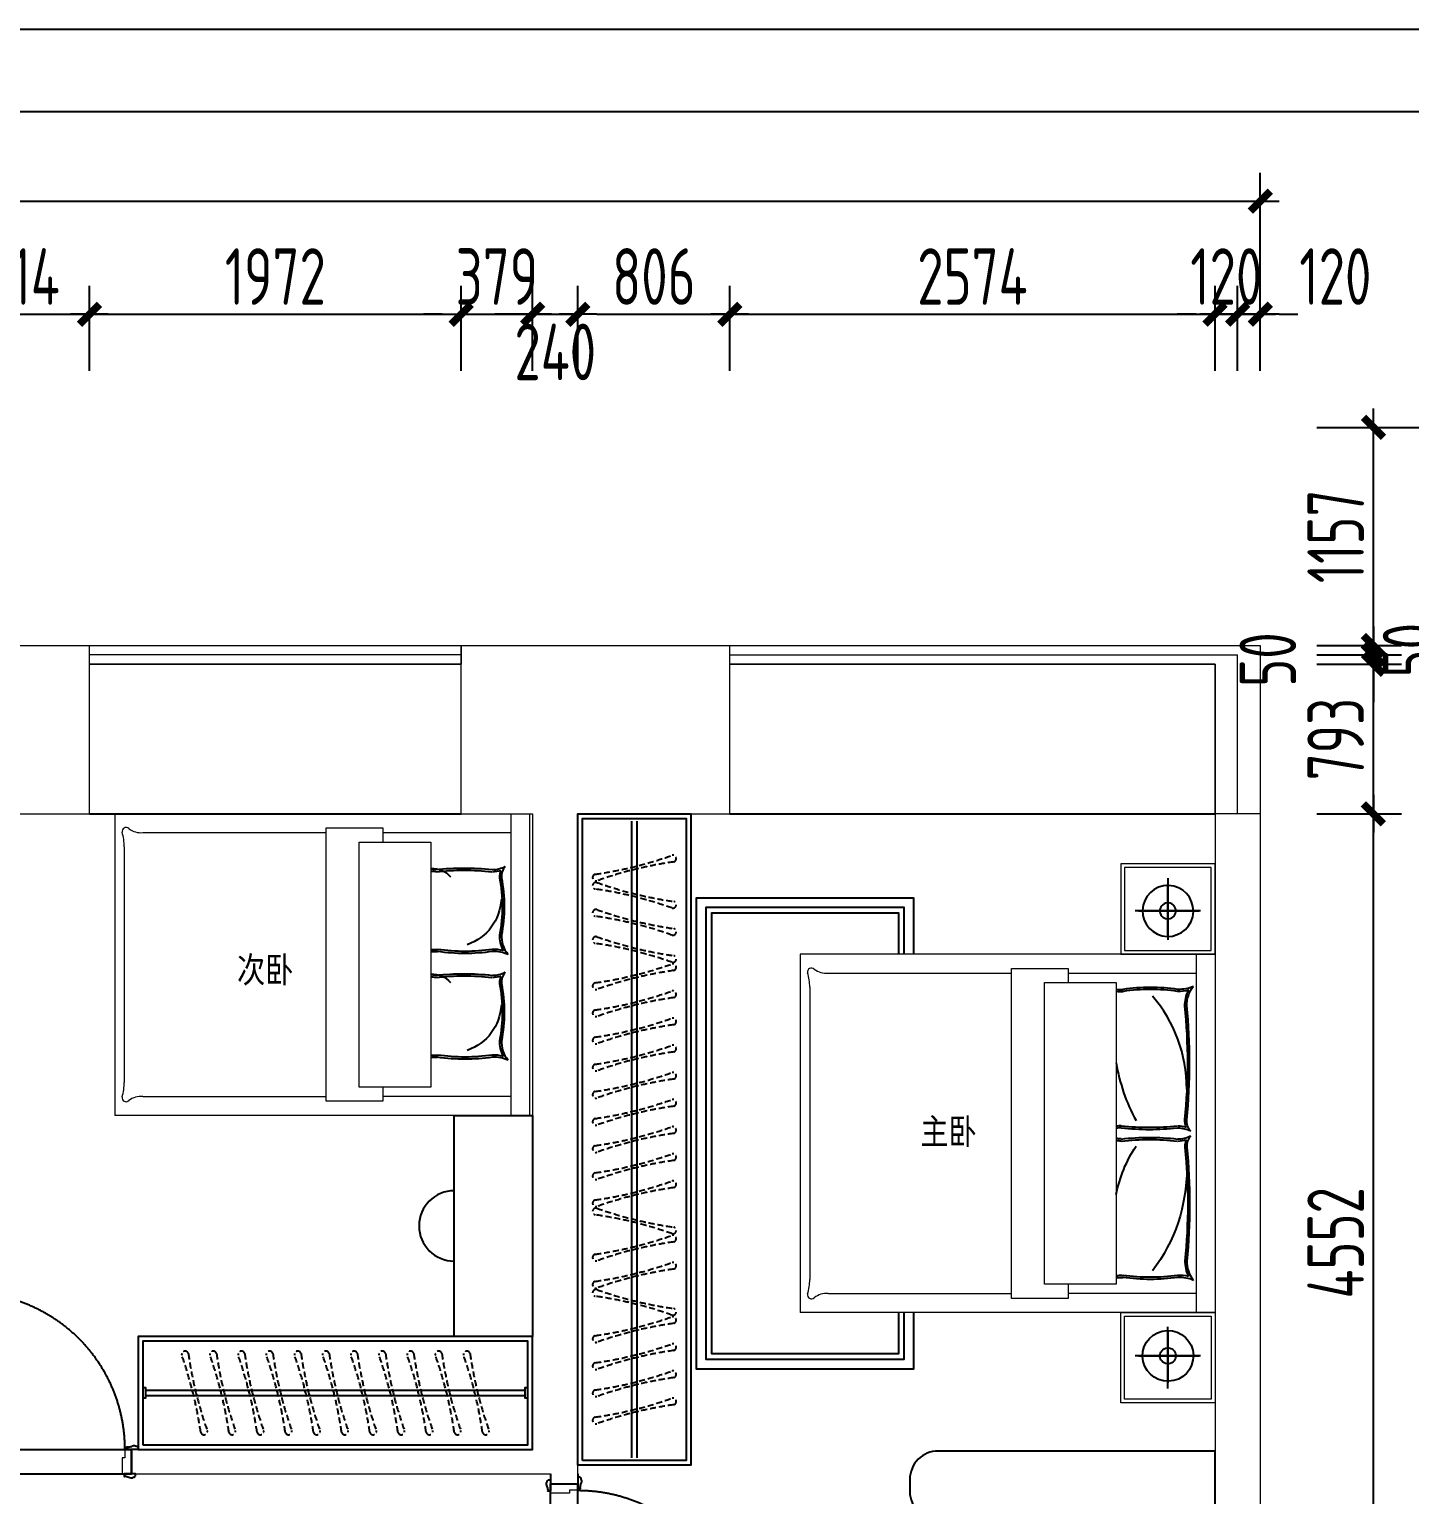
# Model space of a CAD drawing. Header units: millimetres. Extents: x 52288 to 141161, y -25566 to 16480.
# Drawn here: x 130113 to 137435, y 8706 to 16480 of the extents above; entities that cross this region are included whole.
import ezdxf

# ---------------------------------------------------------------- set-up
doc = ezdxf.new("R2010")
doc.units = ezdxf.units.MM
doc.linetypes.add('HIDDEN', pattern=[9.525, 6.35, -3.175])
doc.layers.get('0').update_dxf_attribs({"color": 255})
for name, color, linetype in [('FIXTURE', 2, 'Continuous'), ('FURHATCH', 4, 'Continuous'), ('FURNITURE', 4, 'Continuous'), ('LEAF', 2, 'Continuous'), ('OPENING', 8, 'Continuous'), ('SILL', 8, 'Continuous'), ('YQ_DIM', 3, 'Continuous'), ('原始框架', 255, 'Continuous'), ('图框', 4, 'Continuous')]:
    doc.layers.add(name, color=color, linetype=linetype)
for name, color, linetype, lineweight in [('h活动家具', 1, 'Continuous', 18), ('QUOTE_DOOR', 2, 'Continuous', 13), ('QUOTE_TEXT', 4, 'Continuous', 13), ('QUOTE_WALL', 255, 'Continuous', 13), ('QUOTE_WINDOW', 60, 'Continuous', 13)]:
    doc.layers.add(name, color=color, linetype=linetype, lineweight=lineweight)
doc.styles.add('!赫思DIM-EN', font='', dxfattribs={"width": 0.8})
doc.styles.add('YQ_DIM', font='SUPEROS.SHX', dxfattribs={"width": 0.8, "bigfont": 'HZDX.SHX'})
doc.styles.get('!赫思DIM-EN').set_extended_font_data('SimSun')
doc.dimstyles.new('yq100', dxfattribs={"dimscale": 100, "dimtxt": 3, "dimasz": 1, "dimexe": 1.5, "dimexo": 3, "dimgap": 0.5, "dimtad": 1, "dimdec": 0, "dimdsep": 46, "dimtxsty": 'YQ_DIM', "dimblk": 'YQTICK', "dimcen": 0, "dimclrd": 256, "dimclre": 256, "dimclrt": 7, "dimadec": 1, "dimazin": 2, "dimtfac": 1, "dimtdec": 4, "dimtix": 1, "dimtmove": 2, "dimatfit": 2, "dimfxl": 1, "dimtolj": 1, "dimtzin": 0, "dimarcsym": 0})

# ---------------------------------------------------------------- blocks, each defined once
blk = doc.blocks.new('ywsp3')
at = {"lineweight": -3}
blk.add_lwpolyline([(-60, 12), (-60, 0), (0, 0), (0, 14), (-3, 14, -1), (-10, 14, -0.128551), (-31, 18.7, 0.3547), (-50, 17), (-55, 17, -0.414214), (-60, 12)], format="xyb", dxfattribs=at)
blk = doc.blocks.new('ydhd1')
for points in [[(28, 0), (-28, 0), (-28, 8.6), (28, 8.6)], [(15.4, 8.6), (-15.4, 8.6), (-15.4, 13.6), (15.4, 13.6)]]:
    blk.add_lwpolyline(points, close=True)
blk.add_lwpolyline([(-10.8, 13.6), (-10.8, 70.3, -0.414214), (-7.8, 73.3), (100.7, 73.3, -0.414214), (103.7, 70.3), (103.7, 59, -0.414214), (100.7, 56), (13.8, 56, 0.414214), (10.8, 53), (10.8, 13.6)], format="xyb")
blk = doc.blocks.new('yqd_1_900_146_ydhd1_ywsp3_45_0_0_3')
for points in [[(-0.5, 0.0811), (-0.4611, 0.0811), (-0.4611, 0.0311), (-0.4444, 0.0311), (-0.4444, -0.0811), (-0.5, -0.0811)], [(0.5, 0.0811), (0.4611, 0.0811), (0.4611, 0.0311), (0.4444, 0.0311), (0.4444, -0.0811), (0.5, -0.0811)]]:
    blk.add_lwpolyline(points, close=True)
at = {"layer": 'LEAF'}
blk.add_lwpolyline([(-0.4611, 0.0811), (-0.4111, 0.0811), (-0.4111, 1.0033), (-0.4611, 1.0033)], close=True, dxfattribs=at)
at = {"layer": 'OPENING', "linetype": 'HIDDEN', "ltscale": 15}
blk.add_arc((-0.4611, 0.0811), 0.9222, 0, 90, dxfattribs=at)
at = {"layer": 'SILL'}
for p, q in [((-0.5, 0.0811), (0.5, 0.0811)), ((-0.5, -0.0811), (0.5, -0.0811))]:
    blk.add_line(p, q, dxfattribs=at)
at = {"zscale": 0.001111111111111}
for p, xscale, yscale in [((-0.4722, 0.0811), 0.001111111111111, 0.001111111111111), ((0.4722, 0.0811), -0.001111111111111, 0.001111111111111), ((-0.4556, -0.0811), 0.001111111111111, -0.001111111111111), ((0.4556, -0.0811), -0.001111111111111, -0.001111111111111)]:
    blk.add_blockref('ywsp3', p, dxfattribs=dict(at, xscale=xscale, yscale=yscale))
at = {"layer": 'LEAF', "yscale": 0.001111111111111, "zscale": 0.001111111111111}
for p, xscale, rotation in [((-0.4611, 0.8922), -0.001111111111111, 90.00000000000591), ((-0.4111, 0.8922), 0.001111111111111, 270.0000000000178)]:
    blk.add_blockref('ydhd1', p, dxfattribs=dict(at, xscale=xscale, rotation=rotation))
blk = doc.blocks.new('yqd_1_900_130_ydhd1_ywsp3_45_0_0_3')
for points in [[(-0.5, 0.0722), (-0.4611, 0.0722), (-0.4611, 0.0222), (-0.4444, 0.0222), (-0.4444, -0.0722), (-0.5, -0.0722)], [(0.5, 0.0722), (0.4611, 0.0722), (0.4611, 0.0222), (0.4444, 0.0222), (0.4444, -0.0722), (0.5, -0.0722)]]:
    blk.add_lwpolyline(points, close=True)
at = {"layer": 'LEAF'}
blk.add_lwpolyline([(-0.4611, 0.0722), (-0.4111, 0.0722), (-0.4111, 0.9944), (-0.4611, 0.9944)], close=True, dxfattribs=at)
at = {"layer": 'OPENING', "linetype": 'HIDDEN', "ltscale": 15}
blk.add_arc((-0.4611, 0.0722), 0.9222, 0, 90, dxfattribs=at)
at = {"layer": 'SILL'}
for p, q in [((-0.5, 0.0722), (0.5, 0.0722)), ((-0.5, -0.0722), (0.5, -0.0722))]:
    blk.add_line(p, q, dxfattribs=at)
at = {"zscale": 0.001111111111111}
for p, xscale, yscale in [((-0.4722, 0.0722), 0.001111111111111, 0.001111111111111), ((0.4722, 0.0722), -0.001111111111111, 0.001111111111111), ((-0.4556, -0.0722), 0.001111111111111, -0.001111111111111), ((0.4556, -0.0722), -0.001111111111111, -0.001111111111111)]:
    blk.add_blockref('ywsp3', p, dxfattribs=dict(at, xscale=xscale, yscale=yscale))
at = {"layer": 'LEAF', "yscale": 0.001111111111111, "zscale": 0.001111111111111}
for p, xscale, rotation in [((-0.4611, 0.8833), -0.001111111111111, 90.00000000000591), ((-0.4111, 0.8833), 0.001111111111111, 270.0000000000178)]:
    blk.add_blockref('ydhd1', p, dxfattribs=dict(at, xscale=xscale, rotation=rotation))
blk = doc.blocks.new('YQTICK')
blk.add_line((-1, 0), (1, 0))
at = {"const_width": 0.4}
blk.add_lwpolyline([(0.53, 0.53), (-0.53, -0.53)], dxfattribs=at)
blk = doc.blocks.new('*D187')
at = {"layer": 'Defpoints', "color": 0, "transparency": 16777216}
for p in [(130431.6, 14968.2), (129717.6, 14368.2), (130431.6, 14368.2)]:
    blk.add_point(p, dxfattribs=at)
at = {"layer": 'YQ_DIM', "lineweight": -2, "transparency": 16777216}
for p, q in [((129717.6, 14668.2), (129717.6, 15118.2)), ((130431.6, 14668.2), (130431.6, 15118.2)), ((129817.6, 14968.2), (130331.6, 14968.2))]:
    blk.add_line(p, q, dxfattribs=at)
at = {"layer": 'YQ_DIM', "lineweight": -2, "transparency": 16777216, "xscale": 100, "yscale": 100, "zscale": 100, "rotation": 180}
blk.add_blockref('YQTICK', (129717.6, 14968.2), dxfattribs=at)
at = {"layer": 'YQ_DIM', "lineweight": -2, "transparency": 16777216, "xscale": 100, "yscale": 100, "zscale": 100}
blk.add_blockref('YQTICK', (130431.6, 14968.2), dxfattribs=at)
at = {"layer": 'YQ_DIM', "color": 7, "transparency": 16777216, "insert": (130074.6, 15168.2), "char_height": 300, "attachment_point": 5, "style": 'YQ_DIM'}
blk.add_mtext('\\A1;714', dxfattribs=at)
blk = doc.blocks.new('*D188')
at = {"layer": 'Defpoints', "color": 0, "transparency": 16777216}
for p in [(132403.6, 14968.2), (130431.6, 14368.2), (132403.6, 14368.2)]:
    blk.add_point(p, dxfattribs=at)
at = {"layer": 'YQ_DIM', "lineweight": -2, "transparency": 16777216}
for p, q in [((130431.6, 14668.2), (130431.6, 15118.2)), ((132403.6, 14668.2), (132403.6, 15118.2)), ((130531.6, 14968.2), (132303.6, 14968.2))]:
    blk.add_line(p, q, dxfattribs=at)
at = {"layer": 'YQ_DIM', "lineweight": -2, "transparency": 16777216, "xscale": 100, "yscale": 100, "zscale": 100, "rotation": 180}
blk.add_blockref('YQTICK', (130431.6, 14968.2), dxfattribs=at)
at = {"layer": 'YQ_DIM', "lineweight": -2, "transparency": 16777216, "xscale": 100, "yscale": 100, "zscale": 100}
blk.add_blockref('YQTICK', (132403.6, 14968.2), dxfattribs=at)
at = {"layer": 'YQ_DIM', "color": 7, "transparency": 16777216, "insert": (131417.6, 15168.2), "char_height": 300, "attachment_point": 5, "style": 'YQ_DIM'}
blk.add_mtext('\\A1;1972', dxfattribs=at)
blk = doc.blocks.new('*D189')
at = {"layer": 'Defpoints', "color": 0, "transparency": 16777216}
for p in [(132782.6, 14968.2), (132403.6, 14368.2), (132782.6, 14368.2)]:
    blk.add_point(p, dxfattribs=at)
at = {"layer": 'YQ_DIM', "lineweight": -2, "transparency": 16777216}
for p, q in [((132403.6, 14668.2), (132403.6, 15118.2)), ((132782.6, 14668.2), (132782.6, 15118.2)), ((132303.6, 14968.2), (132203.6, 14968.2)), ((132403.6, 14968.2), (132782.6, 14968.2)), ((132882.6, 14968.2), (132982.6, 14968.2))]:
    blk.add_line(p, q, dxfattribs=at)
at = {"layer": 'YQ_DIM', "lineweight": -2, "transparency": 16777216, "xscale": 100, "yscale": 100, "zscale": 100}
blk.add_blockref('YQTICK', (132403.6, 14968.2), dxfattribs=at)
at = {"layer": 'YQ_DIM', "lineweight": -2, "transparency": 16777216, "xscale": 100, "yscale": 100, "zscale": 100, "rotation": 180}
blk.add_blockref('YQTICK', (132782.6, 14968.2), dxfattribs=at)
at = {"layer": 'YQ_DIM', "color": 7, "transparency": 16777216, "insert": (132593.1, 15168.2), "char_height": 300, "attachment_point": 5, "style": 'YQ_DIM'}
blk.add_mtext('\\A1;379', dxfattribs=at)
blk = doc.blocks.new('*D190')
at = {"layer": 'Defpoints', "color": 0, "transparency": 16777216}
for p in [(133022.6, 14968.2), (132782.6, 14368.2), (133022.6, 14368.2)]:
    blk.add_point(p, dxfattribs=at)
at = {"layer": 'YQ_DIM', "lineweight": -2, "transparency": 16777216}
for p, q in [((132782.6, 14668.2), (132782.6, 15118.2)), ((133022.6, 14668.2), (133022.6, 15118.2)), ((132682.6, 14968.2), (132582.6, 14968.2)), ((132782.6, 14968.2), (133022.6, 14968.2)), ((133122.6, 14968.2), (133222.6, 14968.2))]:
    blk.add_line(p, q, dxfattribs=at)
at = {"layer": 'YQ_DIM', "lineweight": -2, "transparency": 16777216, "xscale": 100, "yscale": 100, "zscale": 100}
blk.add_blockref('YQTICK', (132782.6, 14968.2), dxfattribs=at)
at = {"layer": 'YQ_DIM', "lineweight": -2, "transparency": 16777216, "xscale": 100, "yscale": 100, "zscale": 100, "rotation": 180}
blk.add_blockref('YQTICK', (133022.6, 14968.2), dxfattribs=at)
at = {"layer": 'YQ_DIM', "color": 7, "transparency": 16777216, "insert": (132902.6, 14768.2), "char_height": 300, "attachment_point": 5, "style": 'YQ_DIM'}
blk.add_mtext('\\A1;240', dxfattribs=at)
blk = doc.blocks.new('*D191')
at = {"layer": 'Defpoints', "color": 0, "transparency": 16777216}
for p in [(133828.6, 14968.2), (133022.6, 14368.2), (133828.6, 14368.2)]:
    blk.add_point(p, dxfattribs=at)
at = {"layer": 'YQ_DIM', "lineweight": -2, "transparency": 16777216}
for p, q in [((133022.6, 14668.2), (133022.6, 15118.2)), ((133828.6, 14668.2), (133828.6, 15118.2)), ((133122.6, 14968.2), (133728.6, 14968.2))]:
    blk.add_line(p, q, dxfattribs=at)
at = {"layer": 'YQ_DIM', "lineweight": -2, "transparency": 16777216, "xscale": 100, "yscale": 100, "zscale": 100, "rotation": 180}
blk.add_blockref('YQTICK', (133022.6, 14968.2), dxfattribs=at)
at = {"layer": 'YQ_DIM', "lineweight": -2, "transparency": 16777216, "xscale": 100, "yscale": 100, "zscale": 100}
blk.add_blockref('YQTICK', (133828.6, 14968.2), dxfattribs=at)
at = {"layer": 'YQ_DIM', "color": 7, "transparency": 16777216, "insert": (133425.6, 15168.2), "char_height": 300, "attachment_point": 5, "style": 'YQ_DIM'}
blk.add_mtext('\\A1;806', dxfattribs=at)
blk = doc.blocks.new('*D192')
at = {"layer": 'Defpoints', "color": 0, "transparency": 16777216}
for p in [(136402.6, 14968.2), (133828.6, 14368.2), (136402.6, 14368.2)]:
    blk.add_point(p, dxfattribs=at)
at = {"layer": 'YQ_DIM', "lineweight": -2, "transparency": 16777216}
for p, q in [((133828.6, 14668.2), (133828.6, 15118.2)), ((136402.6, 14668.2), (136402.6, 15118.2)), ((133928.6, 14968.2), (136302.6, 14968.2))]:
    blk.add_line(p, q, dxfattribs=at)
at = {"layer": 'YQ_DIM', "lineweight": -2, "transparency": 16777216, "xscale": 100, "yscale": 100, "zscale": 100, "rotation": 180}
blk.add_blockref('YQTICK', (133828.6, 14968.2), dxfattribs=at)
at = {"layer": 'YQ_DIM', "lineweight": -2, "transparency": 16777216, "xscale": 100, "yscale": 100, "zscale": 100}
blk.add_blockref('YQTICK', (136402.6, 14968.2), dxfattribs=at)
at = {"layer": 'YQ_DIM', "color": 7, "transparency": 16777216, "insert": (135115.6, 15168.2), "char_height": 300, "attachment_point": 5, "style": 'YQ_DIM'}
blk.add_mtext('\\A1;2574', dxfattribs=at)
blk = doc.blocks.new('*D193')
at = {"layer": 'Defpoints', "color": 0, "transparency": 16777216}
for p in [(136522.6, 14968.2), (136402.6, 14368.2), (136522.6, 14368.2)]:
    blk.add_point(p, dxfattribs=at)
at = {"layer": 'YQ_DIM', "lineweight": -2, "transparency": 16777216}
for p, q in [((136402.6, 14668.2), (136402.6, 15118.2)), ((136522.6, 14668.2), (136522.6, 15118.2)), ((136302.6, 14968.2), (136202.6, 14968.2)), ((136402.6, 14968.2), (136522.6, 14968.2)), ((136622.6, 14968.2), (136722.6, 14968.2))]:
    blk.add_line(p, q, dxfattribs=at)
at = {"layer": 'YQ_DIM', "lineweight": -2, "transparency": 16777216, "xscale": 100, "yscale": 100, "zscale": 100}
blk.add_blockref('YQTICK', (136402.6, 14968.2), dxfattribs=at)
at = {"layer": 'YQ_DIM', "lineweight": -2, "transparency": 16777216, "xscale": 100, "yscale": 100, "zscale": 100, "rotation": 180}
blk.add_blockref('YQTICK', (136522.6, 14968.2), dxfattribs=at)
at = {"layer": 'YQ_DIM', "color": 7, "transparency": 16777216, "insert": (136462.6, 15168.2), "char_height": 300, "attachment_point": 5, "style": 'YQ_DIM'}
blk.add_mtext('\\A1;120', dxfattribs=at)
blk = doc.blocks.new('*D194')
at = {"layer": 'Defpoints', "color": 0, "transparency": 16777216}
for p in [(136642.6, 14968.2), (136522.6, 14368.2), (136642.6, 14368.2)]:
    blk.add_point(p, dxfattribs=at)
at = {"layer": 'YQ_DIM', "lineweight": -2, "transparency": 16777216}
for p, q in [((136522.6, 14668.2), (136522.6, 15118.2)), ((136642.6, 14668.2), (136642.6, 15118.2)), ((136422.6, 14968.2), (136322.6, 14968.2)), ((136522.6, 14968.2), (136642.6, 14968.2)), ((136742.6, 14968.2), (136842.6, 14968.2))]:
    blk.add_line(p, q, dxfattribs=at)
at = {"layer": 'YQ_DIM', "lineweight": -2, "transparency": 16777216, "xscale": 100, "yscale": 100, "zscale": 100}
blk.add_blockref('YQTICK', (136522.6, 14968.2), dxfattribs=at)
at = {"layer": 'YQ_DIM', "lineweight": -2, "transparency": 16777216, "xscale": 100, "yscale": 100, "zscale": 100, "rotation": 180}
blk.add_blockref('YQTICK', (136642.6, 14968.2), dxfattribs=at)
at = {"layer": 'YQ_DIM', "color": 7, "transparency": 16777216, "insert": (137041.1, 15168.2), "char_height": 300, "attachment_point": 5, "style": 'YQ_DIM'}
blk.add_mtext('\\A1;120', dxfattribs=at)
blk = doc.blocks.new('*D195')
at = {"layer": 'Defpoints', "color": 0, "transparency": 16777216}
for p in [(136642.6, 15568.2), (121963.6, 14368.2), (136642.6, 14368.2)]:
    blk.add_point(p, dxfattribs=at)
at = {"layer": 'YQ_DIM', "lineweight": -2, "transparency": 16777216}
for p, q in [((121963.6, 14668.2), (121963.6, 15718.2)), ((136642.6, 14668.2), (136642.6, 15718.2)), ((122063.6, 15568.2), (136542.6, 15568.2))]:
    blk.add_line(p, q, dxfattribs=at)
at = {"layer": 'YQ_DIM', "lineweight": -2, "transparency": 16777216, "xscale": 100, "yscale": 100, "zscale": 100, "rotation": 180}
blk.add_blockref('YQTICK', (121963.6, 15568.2), dxfattribs=at)
at = {"layer": 'YQ_DIM', "lineweight": -2, "transparency": 16777216, "xscale": 100, "yscale": 100, "zscale": 100}
blk.add_blockref('YQTICK', (136642.6, 15568.2), dxfattribs=at)
at = {"layer": 'YQ_DIM', "color": 7, "transparency": 16777216, "insert": (129303.1, 15768.2), "char_height": 300, "attachment_point": 5, "style": 'YQ_DIM'}
blk.add_mtext('\\A1;14679', dxfattribs=at)
blk = doc.blocks.new('*D211')
at = {"layer": 'Defpoints', "color": 0, "transparency": 16777216}
for p in [(136642.6, 12318.2), (137242.6, 12318.2), (136642.6, 7766.2)]:
    blk.add_point(p, dxfattribs=at)
at = {"layer": 'YQ_DIM', "lineweight": -2, "transparency": 16777216}
for p, q in [((136942.6, 12318.2), (137392.6, 12318.2)), ((137242.6, 7866.2), (137242.6, 12218.2)), ((136942.6, 7766.2), (137392.6, 7766.2))]:
    blk.add_line(p, q, dxfattribs=at)
at = {"layer": 'YQ_DIM', "lineweight": -2, "transparency": 16777216, "xscale": 100, "yscale": 100, "zscale": 100}
for p, rotation in [((137242.6, 12318.2), 90), ((137242.6, 7766.2), 270)]:
    blk.add_blockref('YQTICK', p, dxfattribs=dict(at, rotation=rotation))
at = {"layer": 'YQ_DIM', "color": 7, "transparency": 16777216, "insert": (137042.6, 10042.2), "char_height": 300, "attachment_point": 5, "rotation": 90, "style": 'YQ_DIM'}
blk.add_mtext('\\A1;4552', dxfattribs=at)
blk = doc.blocks.new('*D212')
at = {"layer": 'Defpoints', "color": 0, "transparency": 16777216}
for p in [(136642.6, 13111.2), (137242.6, 13111.2), (136642.6, 12318.2)]:
    blk.add_point(p, dxfattribs=at)
at = {"layer": 'YQ_DIM', "lineweight": -2, "transparency": 16777216}
for p, q in [((136942.6, 13111.2), (137392.6, 13111.2)), ((137242.6, 12418.2), (137242.6, 13011.2)), ((136942.6, 12318.2), (137392.6, 12318.2))]:
    blk.add_line(p, q, dxfattribs=at)
at = {"layer": 'YQ_DIM', "lineweight": -2, "transparency": 16777216, "xscale": 100, "yscale": 100, "zscale": 100}
for p, rotation in [((137242.6, 13111.2), 90), ((137242.6, 12318.2), 270)]:
    blk.add_blockref('YQTICK', p, dxfattribs=dict(at, rotation=rotation))
at = {"layer": 'YQ_DIM', "color": 7, "transparency": 16777216, "insert": (137042.6, 12714.7), "char_height": 300, "attachment_point": 5, "rotation": 90, "style": 'YQ_DIM'}
blk.add_mtext('\\A1;793', dxfattribs=at)
blk = doc.blocks.new('*D213')
at = {"layer": 'Defpoints', "color": 0, "transparency": 16777216}
for p in [(136642.6, 13161.2), (137242.6, 13161.2), (136642.6, 13111.2)]:
    blk.add_point(p, dxfattribs=at)
at = {"layer": 'YQ_DIM', "lineweight": -2, "transparency": 16777216}
for p, q in [((137242.6, 13261.2), (137242.6, 13361.2)), ((136942.6, 13161.2), (137392.6, 13161.2)), ((137242.6, 13111.2), (137242.6, 13161.2)), ((136942.6, 13111.2), (137392.6, 13111.2)), ((137242.6, 13011.2), (137242.6, 12911.2))]:
    blk.add_line(p, q, dxfattribs=at)
at = {"layer": 'YQ_DIM', "lineweight": -2, "transparency": 16777216, "xscale": 100, "yscale": 100, "zscale": 100}
for p, rotation in [((137242.6, 13161.2), 270), ((137242.6, 13111.2), 90)]:
    blk.add_blockref('YQTICK', p, dxfattribs=dict(at, rotation=rotation))
at = {"layer": 'YQ_DIM', "color": 7, "transparency": 16777216, "insert": (136682.6, 13136.2), "char_height": 300, "attachment_point": 5, "rotation": 90, "style": 'YQ_DIM'}
blk.add_mtext('\\A1;50', dxfattribs=at)
blk = doc.blocks.new('*D214')
at = {"layer": 'Defpoints', "color": 0, "transparency": 16777216}
for p in [(136642.6, 13211.2), (136642.6, 13161.2), (137242.6, 13211.2)]:
    blk.add_point(p, dxfattribs=at)
at = {"layer": 'YQ_DIM', "lineweight": -2, "transparency": 16777216}
for p, q in [((137242.6, 13311.2), (137242.6, 13411.2)), ((136942.6, 13211.2), (137392.6, 13211.2)), ((136942.6, 13161.2), (137392.6, 13161.2)), ((137242.6, 13161.2), (137242.6, 13211.2)), ((137242.6, 13061.2), (137242.6, 12961.2))]:
    blk.add_line(p, q, dxfattribs=at)
at = {"layer": 'YQ_DIM', "lineweight": -2, "transparency": 16777216, "xscale": 100, "yscale": 100, "zscale": 100}
for p, rotation in [((137242.6, 13211.2), 270), ((137242.6, 13161.2), 90)]:
    blk.add_blockref('YQTICK', p, dxfattribs=dict(at, rotation=rotation))
at = {"layer": 'YQ_DIM', "color": 7, "transparency": 16777216, "insert": (137442.6, 13186.2), "char_height": 300, "attachment_point": 5, "rotation": 90, "style": 'YQ_DIM'}
blk.add_mtext('\\A1;50', dxfattribs=at)
blk = doc.blocks.new('*D215')
at = {"layer": 'Defpoints', "color": 0, "transparency": 16777216}
for p in [(136642.6, 14368.2), (137242.6, 14368.2), (136642.6, 13211.2)]:
    blk.add_point(p, dxfattribs=at)
at = {"layer": 'YQ_DIM', "lineweight": -2, "transparency": 16777216}
for p, q in [((136942.6, 14368.2), (137392.6, 14368.2)), ((137242.6, 13311.2), (137242.6, 14268.2)), ((136942.6, 13211.2), (137392.6, 13211.2))]:
    blk.add_line(p, q, dxfattribs=at)
at = {"layer": 'YQ_DIM', "lineweight": -2, "transparency": 16777216, "xscale": 100, "yscale": 100, "zscale": 100}
for p, rotation in [((137242.6, 14368.2), 90), ((137242.6, 13211.2), 270)]:
    blk.add_blockref('YQTICK', p, dxfattribs=dict(at, rotation=rotation))
at = {"layer": 'YQ_DIM', "color": 7, "transparency": 16777216, "insert": (137042.6, 13789.7), "char_height": 300, "attachment_point": 5, "rotation": 90, "style": 'YQ_DIM'}
blk.add_mtext('\\A1;1157', dxfattribs=at)
blk = doc.blocks.new('*D216')
at = {"layer": 'Defpoints', "color": 0, "transparency": 16777216}
for p in [(136642.6, 14368.2), (137842.6, 14368.2), (136642.6, 3104.2)]:
    blk.add_point(p, dxfattribs=at)
at = {"layer": 'YQ_DIM', "lineweight": -2, "transparency": 16777216}
for p, q in [((136942.6, 14368.2), (137992.6, 14368.2)), ((137842.6, 3204.2), (137842.6, 14268.2)), ((136942.6, 3104.2), (137992.6, 3104.2))]:
    blk.add_line(p, q, dxfattribs=at)
at = {"layer": 'YQ_DIM', "lineweight": -2, "transparency": 16777216, "xscale": 100, "yscale": 100, "zscale": 100}
for p, rotation in [((137842.6, 14368.2), 90), ((137842.6, 3104.2), 270)]:
    blk.add_blockref('YQTICK', p, dxfattribs=dict(at, rotation=rotation))
at = {"layer": 'YQ_DIM', "color": 7, "transparency": 16777216, "insert": (137642.6, 8736.2), "char_height": 300, "attachment_point": 5, "rotation": 90, "style": 'YQ_DIM'}
blk.add_mtext('\\A1;11264', dxfattribs=at)
blk = doc.blocks.new('4t343')
at = {"layer": 'FIXTURE', "color": 250}
for p, q in [((292309.1, 246467.8), (292309.1, 246120.6)), ((292309.1, 246138.7), (292309.1, 246459.5)), ((294669.1, 246467.8), (294669.1, 246120.6)), ((294669.1, 246138.7), (294669.1, 246459.5)), ((292135.6, 246294.2), (292462.7, 246294.2)), ((292438.4, 246294.2), (292166.4, 246294.2)), ((294842.7, 246294.2), (294515.6, 246294.2)), ((294539.9, 246294.2), (294811.9, 246294.2))]:
    blk.add_line(p, q, dxfattribs=at)
at = {"layer": 'FIXTURE', "color": 251, "extrusion": (0, 0, -1)}
for major_axis, start_param, end_param in [((2, 135), 1.583353, 7.866538), ((30, 30), 0.885318, 7.168503)]:
    blk.add_ellipse((292309.1, 246294.2), major_axis=major_axis, ratio=1, start_param=start_param, end_param=end_param, dxfattribs=at)
at = {"layer": 'FIXTURE', "color": 250, "extrusion": (0, 0, -1)}
for centre, major_axis, ratio, start_param, end_param in [((292475.4, 246351.4), (249.6, 12), 0.87964, -0.311796, 0.075978), ((292811.1, 246531.9), (152.8, 0), 0.9, 1.543697, 2.296572), ((293419.3, 246470.1), (-84.2, 0), 0.9, 3.976899, 4.743826), ((293672.2, 246341.5), (-212.8, 0), 0.9, 0.028059, 0.394484), ((293864, 242259.9), (0.5, 4149.5), 0.856487, -0.085322, 0.085247), ((292475.4, 246351.4), (260.7, 12.5), 0.860426, -0.185936, 0.082387), ((292811.1, 246531.9), (163.8, 0), 0.9, 1.543697, 2.0918), ((293419.3, 246470.1), (95.2, 0), 0.9, 1.179342, 1.602234), ((293672.2, 246341.5), (-223.8, 0), 0.9, 0.028059, 0.253973), ((295140.3, 246195.8), (-1629.9, 0), 0.9, -0.101949, 0.101949), ((295140.3, 246195.8), (-1618.8, 0), 0.9, -0.101949, 0.101949), ((293864, 242259.9), (0.5, 4139.5), 0.855872, -0.085322, 0.085248), ((293514.4, 245172.7), (563.4, 1127.3), 0.837052, -0.392927, 0.156051), ((292996.5, 246201.2), (-1256, 0), 0.9, 3.013625, 3.26956), ((292996.5, 246201.2), (1267.1, 0), 0.9, -0.127967, 0.127967), ((294061.7, 246967), (401.5, 898.8), 0.834452, 2.946551, 3.284796), ((293306.1, 246051.9), (212.8, 0), 0.9, 0.028059, 0.166038), ((293306.1, 246051.9), (-223.8, 0), 0.9, 3.169652, 3.299401), ((294502.9, 246042), (261.2, 0), 0.9, 3.048846, 3.202252), ((294502.9, 246042), (250.2, 0), 0.9, 3.044755, 3.202252)]:
    blk.add_ellipse(centre, major_axis=major_axis, ratio=ratio, start_param=start_param, end_param=end_param, dxfattribs=at)
at = {"layer": 'FIXTURE', "color": 250}
for centre, major_axis, ratio, start_param, end_param in [((293114.3, 242259.9), (0.5, -4149.5), 0.856487, 3.056271, 3.22684), ((293306.1, 246341.5), (-212.8, 0), 0.9, 3.169652, 3.536076), ((293559, 246470.1), (84.2, 0), 0.9, 3.976899, 4.743826), ((294167.2, 246531.9), (-152.8, 0), 0.9, 1.543697, 2.296572), ((294502.9, 246351.4), (-249.6, 12), 0.87964, -0.311796, 0.075978), ((293981.8, 246201.2), (1267.1, 0), 0.9, 3.013625, 3.26956), ((293981.8, 246201.2), (1256, 0), 0.9, 3.013625, 3.26956), ((293468.8, 245184.7), (-544.3, 1135.1), 0.769953, -0.347568, 0.20141), ((293114.3, 242259.9), (0.5, -4139.5), 0.855872, 3.056271, 3.22684), ((291838, 246195.8), (-1618.8, 0), 0.9, 3.039644, 3.243542), ((291838, 246195.8), (-1629.9, 0), 0.9, 3.039644, 3.243542), ((293306.1, 246341.5), (223.8, 0), 0.9, 0.028059, 0.253973), ((293559, 246470.1), (-95.2, 0), 0.9, 1.179342, 1.602234), ((294167.2, 246531.9), (163.8, 0), 0.9, 4.685289, 5.233393), ((294502.9, 246351.4), (-260.7, 12.5), 0.860426, -0.185936, 0.082387), ((292943.2, 246987), (513.8, -840.9), 0.973623, -0.381662, -0.043416), ((292475.4, 246042), (250.2, 0), 0.9, -0.096837, 0.060659), ((292475.4, 246042), (-261.2, 0), 0.9, 3.048846, 3.202252), ((293672.2, 246051.9), (-223.8, 0), 0.9, 0.028059, 0.157808), ((293672.2, 246051.9), (212.8, 0), 0.9, 3.169652, 3.307631)]:
    blk.add_ellipse(centre, major_axis=major_axis, ratio=ratio, start_param=start_param, end_param=end_param, dxfattribs=at)
at = {"layer": 'FIXTURE', "color": 251}
for major_axis, start_param, end_param in [((-2, 135), 1.583353, 7.866538), ((-30, 30), 0.885318, 7.168503)]:
    blk.add_ellipse((294669.1, 246294.2), major_axis=major_axis, ratio=1, start_param=start_param, end_param=end_param, dxfattribs=at)
at = {"layer": 'h活动家具', "color": 4, "ltscale": 5}
for p, q in [((292539.1, 246544.2), (294439.1, 246544.2)), ((292539.1, 246544.2), (292539.1, 244344.2)), ((294439.1, 246544.2), (294439.1, 244344.2)), ((292539.1, 244344.2), (294439.1, 244344.2))]:
    blk.add_line(p, q, dxfattribs=at)
at = {"layer": 'h活动家具', "color": 8, "ltscale": 5}
for p, q in [((292539.1, 246444.2), (294439.1, 246444.2)), ((292639.1, 245765), (292639.1, 246444.2)), ((294339.1, 246444.2), (294339.1, 245765)), ((292689.1, 246020.2), (294289.1, 246020.2)), ((292689.1, 245640), (292689.1, 246020.2)), ((294289.1, 246020.2), (294289.1, 245640)), ((292614.1, 245465), (292614.1, 245765)), ((292614.1, 245765), (292689.1, 245765)), ((294289.1, 245765), (294364.1, 245765)), ((294364.1, 245765), (294364.1, 245465)), ((294289.1, 245640), (292689.1, 245640)), ((294364.1, 245465), (292614.1, 245465)), ((292639.1, 244585), (292639.1, 245465)), ((294339.1, 244585), (294339.1, 245465)), ((292639.1, 244492.5), (292639.1, 244585)), ((294339.1, 244492.5), (294339.1, 244585)), ((292714.1, 244394.2), (294264.2, 244394.2))]:
    blk.add_line(p, q, dxfattribs=at)
at = {"layer": 'h活动家具', "color": 4, "ltscale": 5}
for points in [[(292059.1, 246544.2), (292059.1, 246044.2), (292539.1, 246044.2), (292539.1, 246544.2)], [(294919.1, 246544.2), (294919.1, 246044.2), (294439.1, 246044.2), (294439.1, 246544.2)]]:
    blk.add_lwpolyline(points, close=True, dxfattribs=at)
at = {"layer": 'h活动家具', "color": 8, "ltscale": 5}
for points in [[(292079.1, 246524.2), (292079.1, 246064.2), (292519.1, 246064.2), (292519.1, 246524.2)], [(294899.1, 246524.2), (294899.1, 246064.2), (294459.1, 246064.2), (294459.1, 246524.2)]]:
    blk.add_lwpolyline(points, close=True, dxfattribs=at)
for centre, radius, start, end in [((292535.2, 244482), 104.4, 322.15871, 5.75158), ((294443.1, 244482), 104.4, 174.24842, 217.84129), ((292633, 244403.4), 21.1, 136.53592, 281.91766), ((292715.6, 244119.9), 274.3, 90.32317, 106.58217), ((294262.6, 244119.9), 274.3, 73.41783, 89.67683), ((294345.3, 244403.4), 21.1, 258.08234, 43.46408)]:
    blk.add_arc(centre, radius, start, end, dxfattribs=at)
at = {"layer": '原始框架', "color": 4}
blk.add_lwpolyline([(294439.1, 244944.2), (294739.1, 244944.2), (294739.1, 243794.2), (292239.1, 243794.2), (292239.1, 244944.2), (292539.1, 244944.2)], dxfattribs=at)
at = {"layer": '原始框架', "color": 8}
blk.add_lwpolyline([(294439.1, 244894.2), (294689.1, 244894.2), (294689.1, 243844.2), (292289.1, 243844.2), (292289.1, 244894.2), (292539.1, 244894.2)], dxfattribs=at)
at = {"layer": '原始框架', "color": 250}
blk.add_lwpolyline([(294439.1, 244864.2), (294659.1, 244864.2), (294659.1, 243874.2), (292319.1, 243874.2), (292319.1, 244864.2), (292539.1, 244864.2)], dxfattribs=at)
blk = doc.blocks.new('_Frame1752725')
at = {"layer": '图框', "linetype": 'Continuous'}
for p, q in [((32201, 43368), (91601, 43368)), ((34582, 42177), (90410, 42177))]:
    blk.add_line(p, q, dxfattribs=at)

msp = doc.modelspace()

# ---------------------------------------------------------------- linework, layer by layer
at = {"color": 7}
for p, q in [((130431.6, 12318.2), (132403.6, 12318.2)), ((133828.6, 12318.2), (136402.6, 12318.2))]:
    msp.add_line(p, q, dxfattribs=at)
at = {"color": 255}
for p, q in [((130655.1, 8946.2), (130655.1, 8816.2)), ((132876.6, 8764.6), (133022.6, 8764.6))]:
    msp.add_line(p, q, dxfattribs=at)
for p, q in [((130655.1, 8816.2), (130655.1, 8946.2)), ((132876.6, 8816.2), (132876.6, 8764.6)), ((133022.6, 8816.2), (133022.6, 8764.6)), ((132876.6, 8764.6), (133022.6, 8764.6))]:
    msp.add_line(p, q)
at = {"color": 4}
msp.add_lwpolyline([(132782.6, 9546.2), (132366.4, 9546.2), (132366.4, 10718.2), (132782.6, 10718.2)], close=True, dxfattribs=at)
msp.add_lwpolyline([(136402.6, 8938), (134933.7, 8938, 0.414214), (134783.7, 8788), (134783.7, 8722.2, 0.414214), (134933.7, 8572.2), (136402.6, 8572.2)], format="xyb", close=True, dxfattribs=at)
msp.add_arc((132366.4, 10132.2), 186.5, 90, 270, dxfattribs=at)
at = {"layer": 'FIXTURE', "color": 250, "extrusion": (0, 0, -1)}
for centre, major_axis, ratio, start_param, end_param in [((131915.6, 11112.7), (385.4, 905.7), 0.343402, -0.170633, 0.167613), ((132274.2, 12234.8), (0, -212.8), 0.9, 0.028059, 0.166038), ((132274.2, 12234.8), (0, 223.8), 0.9, 3.169652, 3.299401), ((132418.2, 10400.6), (0, 1629.9), 0.9, -0.101949, 0.101949), ((132418.2, 10400.6), (0, 1618.8), 0.9, -0.101949, 0.101949), ((128482.3, 11827.2), (-4139.5, 0.7), 0.430473, 3.056305, 3.226874), ((128482.3, 11827.2), (-4149.5, 0.7), 0.432114, 3.056305, 3.226874), ((131572, 12489.1), (-987, 778.3), 0.446373, 2.854695, 3.403673), ((132264.3, 11338), (0, -261.2), 0.9, 3.048846, 3.202252), ((132264.3, 11338), (0, -250.2), 0.9, 3.044755, 3.202252), ((132423.5, 12844.4), (0, -1267.1), 0.9, -0.127967, 0.127967), ((132423.5, 12844.4), (0, 1256), 0.9, 3.013625, 3.26956), ((131915.6, 10551.9), (385.4, 905.7), 0.343402, -0.170633, 0.167613), ((132274.2, 11674.1), (0, -212.8), 0.9, 0.028059, 0.166038), ((132274.2, 11674.1), (0, 223.8), 0.9, 3.169652, 3.299401), ((132418.2, 9839.9), (0, 1629.9), 0.9, -0.101949, 0.101949), ((132418.2, 9839.9), (0, 1618.8), 0.9, -0.101949, 0.101949), ((128482.3, 11266.4), (-4139.5, 0.7), 0.430473, 3.056305, 3.226874), ((128482.3, 11266.4), (-4149.5, 0.7), 0.432114, 3.056305, 3.226874), ((131572, 11928.3), (-987, 778.3), 0.446373, 2.854695, 3.403673), ((132264.3, 10777.2), (0, -261.2), 0.9, 3.048846, 3.202252), ((132264.3, 10777.2), (0, -250.2), 0.9, 3.044755, 3.202252), ((132423.5, 12283.7), (0, -1267.1), 0.9, -0.127967, 0.127967), ((132423.5, 12283.7), (0, 1256), 0.9, 3.013625, 3.26956)]:
    msp.add_ellipse(centre, major_axis=major_axis, ratio=ratio, start_param=start_param, end_param=end_param, dxfattribs=at)
at = {"layer": 'FIXTURE', "color": 250}
for centre, major_axis, ratio, start_param, end_param in [((132563.9, 12234.8), (0, 212.8), 0.9, 3.169652, 3.536076), ((132563.9, 12234.8), (0, -223.8), 0.9, 0.028059, 0.253973), ((132692.5, 11981.9), (0, 95.2), 0.9, 1.179342, 1.602234), ((132692.5, 11981.9), (0, -84.2), 0.9, 3.976899, 4.743826), ((132754.2, 11673.7), (0, -163.8), 0.9, 4.685289, 5.233393), ((132754.2, 11673.7), (0, 152.8), 0.9, 1.543697, 2.296572), ((132573.8, 11338), (12.5, 260.7), 0.860426, -0.185936, 0.082387), ((132573.8, 11338), (12, 249.6), 0.87964, -0.311796, 0.075978), ((132563.9, 11674.1), (0, 212.8), 0.9, 3.169652, 3.536076), ((132563.9, 11674.1), (0, -223.8), 0.9, 0.028059, 0.253973), ((132692.5, 11421.1), (0, 95.2), 0.9, 1.179342, 1.602234), ((132692.5, 11421.1), (0, -84.2), 0.9, 3.976899, 4.743826), ((132754.2, 11113), (0, -163.8), 0.9, 4.685289, 5.233393), ((132754.2, 11113), (0, 152.8), 0.9, 1.543697, 2.296572), ((132573.8, 10777.2), (12.5, 260.7), 0.860426, -0.185936, 0.082387), ((132573.8, 10777.2), (12, 249.6), 0.87964, -0.311796, 0.075978)]:
    msp.add_ellipse(centre, major_axis=major_axis, ratio=ratio, start_param=start_param, end_param=end_param, dxfattribs=at)
at = {"layer": 'FURHATCH'}
for points in [[(133047.6, 8887.7), (133047.6, 12293.2), (133597.6, 12293.2), (133597.6, 8887.7)], [(130715.1, 8971.2), (132757.6, 8971.2), (132757.6, 9521.2), (130715.1, 9521.2)]]:
    msp.add_lwpolyline(points, close=True, dxfattribs=at)
for points in [[(133308.6, 8901.7), (133308.6, 12279.2)], [(133336.6, 8901.7), (133336.6, 12279.2)], [(130715.1, 9274.2), (130729.1, 9274.2), (130729.1, 9218.2), (130715.1, 9218.2)], [(130729.1, 9260.2), (132743.6, 9260.2)], [(132757.6, 9218.2), (132743.6, 9218.2), (132743.6, 9274.2), (132757.6, 9274.2)], [(130729.1, 9232.2), (132743.6, 9232.2)]]:
    msp.add_lwpolyline(points, dxfattribs=at)
at = {"layer": 'FURHATCH', "linetype": 'HIDDEN', "ltscale": 5}
for points in [[(133114.4, 11997.5, 0.05), (133522.2, 12098, -1), (133530.8, 12063.1, 0.05), (133123, 11962.5, -1)], [(133522.2, 11818.6, 0.05), (133114.4, 11919.1, -1), (133123, 11954, 0.05), (133530.8, 11853.5, -1)], [(133522.2, 11674.6, 0.05), (133114.4, 11775.1, -1), (133123, 11810, 0.05), (133530.8, 11709.5, -1)], [(133522.2, 11530.6, 0.05), (133114.4, 11631.1, -1), (133123, 11666.1, 0.05), (133530.8, 11565.6, -1)], [(133114.4, 11421.6, 0.05), (133522.2, 11522.1, -1), (133530.8, 11487.1, 0.05), (133123, 11386.6, -1)], [(133114.4, 11277.6, 0.05), (133522.2, 11378.1, -1), (133530.8, 11343.2, 0.05), (133123, 11242.6, -1)], [(133114.4, 11133.6, 0.05), (133522.2, 11234.1, -1), (133530.8, 11199.2, 0.05), (133123, 11098.7, -1)], [(133114.4, 10989.6, 0.05), (133522.2, 11090.1, -1), (133530.8, 11055.2, 0.05), (133123, 10954.7, -1)], [(133114.4, 10845.6, 0.05), (133522.2, 10946.2, -1), (133530.8, 10911.2, 0.05), (133123, 10810.7, -1)], [(133114.4, 10701.7, 0.05), (133522.2, 10802.2, -1), (133530.8, 10767.2, 0.05), (133123, 10666.7, -1)], [(133114.4, 10557.7, 0.05), (133522.2, 10658.2, -1), (133530.8, 10623.2, 0.05), (133123, 10522.7, -1)], [(133114.4, 10413.7, 0.05), (133522.2, 10514.2, -1), (133530.8, 10479.3, 0.05), (133123, 10378.7, -1)], [(133114.4, 10269.7, 0.05), (133522.2, 10370.2, -1), (133530.8, 10335.3, 0.05), (133123, 10234.8, -1)], [(133522.2, 10090.8, 0.05), (133114.4, 10191.3, -1), (133123, 10226.2, 0.05), (133530.8, 10125.7, -1)], [(133114.4, 9981.8, 0.05), (133522.2, 10082.3, -1), (133530.8, 10047.3, 0.05), (133123, 9946.8, -1)], [(133114.4, 9837.8, 0.05), (133522.2, 9938.3, -1), (133530.8, 9903.3, 0.05), (133123, 9802.8, -1)], [(133522.2, 9658.8, 0.05), (133114.4, 9759.3, -1), (133123, 9794.3, 0.05), (133530.8, 9693.8, -1)], [(133114.4, 9549.8, 0.05), (133522.2, 9650.3, -1), (133530.8, 9615.4, 0.05), (133123, 9514.9, -1)], [(133114.4, 9405.8, 0.05), (133522.2, 9506.3, -1), (133530.8, 9471.4, 0.05), (133123, 9370.9, -1)], [(130956.3, 9454.5, 0.05), (131056.8, 9046.7, -1), (131021.8, 9038, 0.05), (130921.3, 9445.8, -1)], [(131105.7, 9454.5, 0.05), (131206.2, 9046.7, -1), (131171.3, 9038, 0.05), (131070.8, 9445.8, -1)], [(131255.2, 9454.5, 0.05), (131355.7, 9046.7, -1), (131320.7, 9038, 0.05), (131220.2, 9445.8, -1)], [(131404.7, 9454.5, 0.05), (131505.2, 9046.7, -1), (131470.2, 9038, 0.05), (131369.7, 9445.8, -1)], [(131554.1, 9454.5, 0.05), (131654.6, 9046.7, -1), (131619.7, 9038, 0.05), (131519.2, 9445.8, -1)], [(131703.6, 9454.5, 0.05), (131804.1, 9046.7, -1), (131769.1, 9038, 0.05), (131668.6, 9445.8, -1)], [(131853, 9454.5, 0.05), (131953.5, 9046.7, -1), (131918.6, 9038, 0.05), (131818.1, 9445.8, -1)], [(132002.5, 9454.5, 0.05), (132103, 9046.7, -1), (132068.1, 9038, 0.05), (131967.5, 9445.8, -1)], [(132152, 9454.5, 0.05), (132252.5, 9046.7, -1), (132217.5, 9038, 0.05), (132117, 9445.8, -1)], [(132301.4, 9454.5, 0.05), (132401.9, 9046.7, -1), (132367, 9038, 0.05), (132266.5, 9445.8, -1)], [(132450.9, 9454.5, 0.05), (132551.4, 9046.7, -1), (132516.4, 9038, 0.05), (132415.9, 9445.8, -1)], [(133114.4, 9261.8, 0.05), (133522.2, 9362.4, -1), (133530.8, 9327.4, 0.05), (133123, 9226.9, -1)], [(133114.4, 9117.9, 0.05), (133522.2, 9218.4, -1), (133530.8, 9183.4, 0.05), (133123, 9082.9, -1)]]:
    msp.add_lwpolyline(points, format="xyb", close=True, dxfattribs=at)
at = {"layer": 'FURNITURE'}
for points in [[(133022.6, 8862.7), (133022.6, 12318.2), (133622.6, 12318.2), (133622.6, 8862.7)], [(130690.1, 8946.2), (132782.6, 8946.2), (132782.6, 9546.2), (130690.1, 9546.2)]]:
    msp.add_lwpolyline(points, close=True, dxfattribs=at)
at = {"layer": 'h活动家具', "color": 4, "ltscale": 5}
for p, q in [((130566.5, 12318.2), (130566.5, 10718.2)), ((132766.5, 12318.2), (132766.5, 10718.2)), ((132766.5, 10718.2), (130566.5, 10718.2))]:
    msp.add_line(p, q, dxfattribs=at)
at = {"layer": 'h活动家具', "color": 8, "ltscale": 5}
for p, q in [((132666.5, 12318.2), (132666.5, 10718.2)), ((130714.8, 12218.2), (130807.3, 12218.2)), ((130807.3, 12218.2), (131687.3, 12218.2)), ((131687.3, 10793.2), (131687.3, 12243.2)), ((131687.3, 12243.2), (131987.3, 12243.2)), ((131987.3, 12243.2), (131987.3, 12168.2)), ((131987.3, 12218.2), (132666.5, 12218.2)), ((130616.5, 12143.3), (130616.5, 10893.2)), ((131862.3, 10868.2), (131862.3, 12168.2)), ((131862.3, 12168.2), (132242.6, 12168.2)), ((132242.6, 12168.2), (132242.6, 10868.2)), ((130714.8, 10818.2), (130807.3, 10818.2)), ((130807.3, 10818.2), (131687.3, 10818.2)), ((132242.6, 10868.2), (131862.3, 10868.2)), ((131987.3, 10868.2), (131987.3, 10793.2)), ((132666.5, 10818.2), (131987.3, 10818.2)), ((131987.3, 10793.2), (131687.3, 10793.2))]:
    msp.add_line(p, q, dxfattribs=at)
for centre, radius, start, end in [((130625.8, 12224.4), 21.1, 46.53592, 191.91766), ((130342.3, 12141.7), 274.3, 0.32317, 16.58217), ((130704.4, 12322.2), 104.4, 232.15871, 275.75158), ((130342.3, 10894.7), 274.3, 343.41783, 359.67683), ((130625.8, 10812.1), 21.1, 168.08234, 313.46408), ((130704.4, 10714.3), 104.4, 84.24842, 127.84129)]:
    msp.add_arc(centre, radius, start, end, dxfattribs=at)
at = {"layer": 'QUOTE_WALL'}
for p, q in [((129717.6, 13211.2), (133022.6, 13211.2)), ((130431.6, 12318.2), (130431.6, 13211.2)), ((132403.6, 12318.2), (132403.6, 13211.2)), ((133022.6, 13211.2), (136642.6, 13211.2)), ((136642.6, 13211.2), (136642.6, 7526.2)), ((130431.6, 13111.2), (132403.6, 13111.2)), ((133828.6, 13111.2), (136402.6, 13111.2)), ((136402.6, 13111.2), (136402.6, 7636.2)), ((129717.6, 12318.2), (130431.6, 12318.2)), ((129717.6, 12318.2), (130431.6, 12318.2)), ((132403.6, 12318.2), (132782.6, 12318.2)), ((132782.6, 12318.2), (132782.6, 8946.2)), ((133022.6, 8816.2), (133022.6, 12318.2)), ((133022.6, 12318.2), (133828.6, 12318.2)), ((130655.1, 8946.2), (132782.6, 8946.2))]:
    msp.add_line(p, q, dxfattribs=at)
at = {"layer": 'QUOTE_WALL', "color": 255}
for p, q in [((133828.6, 12318.2), (133828.6, 13211.2)), ((133022.6, 12318.2), (133828.6, 12318.2)), ((130655.1, 8816.2), (132876.6, 8816.2))]:
    msp.add_line(p, q, dxfattribs=at)
at = {"layer": 'QUOTE_WINDOW', "color": 60}
for p, q in [((132403.6, 13161.2), (130431.6, 13161.2)), ((133828.6, 13161.2), (136522.6, 13161.2)), ((136522.6, 12318.2), (136522.6, 13161.2))]:
    msp.add_line(p, q, dxfattribs=at)
msp.add_lwpolyline([(130431.6, 13211.2), (132403.6, 13211.2), (132403.6, 13111.2), (130431.6, 13111.2)], close=True, dxfattribs=at)
msp.add_lwpolyline([(133828.6, 13111.2), (133828.6, 13211.2), (136642.6, 13211.2), (136642.6, 12318.2), (136402.6, 12318.2), (136402.6, 13111.2), (133828.6, 13111.2)], dxfattribs=at)

# ---------------------------------------------------------------- block references
at = {"color": 2, "rotation": 270}
msp.add_blockref('4t343', (-110141.6, 304112), dxfattribs=at)
at = {"layer": 'QUOTE_DOOR', "color": 255, "xscale": -900, "zscale": 900}
for name, p, yscale, rotation in [('yqd_1_900_130_ydhd1_ywsp3_45_0_0_3', (130205.1, 8881.2), -900, 180), ('yqd_1_900_146_ydhd1_ywsp3_45_0_0_3', (132949.6, 8314.6), 900, 270)]:
    msp.add_blockref(name, p, dxfattribs=dict(at, yscale=yscale, rotation=rotation))
at = {"layer": '图框', "color": 7, "xscale": 0.3660759834842364, "yscale": 0.3660759834842364, "zscale": 0.9413382272142843}
msp.add_blockref('_Frame1752725', (107627.8, 603.7), dxfattribs=at)

# ---------------------------------------------------------------- dimensions: what is measured, and where the dimension line sits
at = {"layer": 'YQ_DIM'}
for base, p1, p2, picture, middle in [((136642.6, 15568.2), (121963.6, 14368.2), (136642.6, 14368.2), '*D195', (129303.1, 15768.2)), ((130431.6, 14968.2), (129717.6, 14368.2), (130431.6, 14368.2), '*D187', (130074.6, 15168.2)), ((132403.6, 14968.2), (130431.6, 14368.2), (132403.6, 14368.2), '*D188', (131417.6, 15168.2)), ((132782.6, 14968.2), (132403.6, 14368.2), (132782.6, 14368.2), '*D189', (132593.1, 15168.2)), ((133828.6, 14968.2), (133022.6, 14368.2), (133828.6, 14368.2), '*D191', (133425.6, 15168.2)), ((136402.6, 14968.2), (133828.6, 14368.2), (136402.6, 14368.2), '*D192', (135115.6, 15168.2)), ((136522.6, 14968.2), (136402.6, 14368.2), (136522.6, 14368.2), '*D193', (136462.6, 15168.2))]:
    dim = msp.add_linear_dim(base=base, p1=p1, p2=p2, dimstyle='yq100', dxfattribs=at)
    dim.commit()
    dim.dimension.update_dxf_attribs({"geometry": picture, "text_midpoint": middle})
for base, p1, p2, picture, middle in [((136642.6, 14968.2), (136522.6, 14368.2), (136642.6, 14368.2), '*D194', (137041.1, 15168.2)), ((133022.6, 14968.2), (132782.6, 14368.2), (133022.6, 14368.2), '*D190', (132902.6, 14768.2))]:
    dim = msp.add_linear_dim(base=base, p1=p1, p2=p2, dimstyle='yq100', dxfattribs=at)
    dim.commit()
    dim.dimension.update_dxf_attribs({"geometry": picture, "text_midpoint": middle, "dimtype": 160})
for base, p1, p2, picture, middle in [((137242.6, 14368.2), (136642.6, 13211.2), (136642.6, 14368.2), '*D215', (137042.6, 13789.7)), ((137842.6, 14368.2), (136642.6, 3104.2), (136642.6, 14368.2), '*D216', (137642.6, 8736.2)), ((137242.6, 13111.2), (136642.6, 12318.2), (136642.6, 13111.2), '*D212', (137042.6, 12714.7)), ((137242.6, 12318.2), (136642.6, 7766.2), (136642.6, 12318.2), '*D211', (137042.6, 10042.2))]:
    dim = msp.add_linear_dim(base=base, p1=p1, p2=p2, angle=90, dimstyle='yq100', dxfattribs=at)
    dim.commit()
    dim.dimension.update_dxf_attribs({"geometry": picture, "text_midpoint": middle})
for base, p1, p2, picture, middle in [((137242.6, 13211.2), (136642.6, 13161.2), (136642.6, 13211.2), '*D214', (137442.6, 13186.2)), ((137242.6, 13161.2), (136642.6, 13111.2), (136642.6, 13161.2), '*D213', (136682.6, 13136.2))]:
    dim = msp.add_linear_dim(base=base, p1=p1, p2=p2, angle=90, dimstyle='yq100', dxfattribs=at)
    dim.commit()
    dim.dimension.update_dxf_attribs({"geometry": picture, "text_midpoint": middle, "dimtype": 160})

# ---------------------------------------------------------------- next in the draw order: texts
at = {"layer": 'QUOTE_TEXT', "color": 255, "char_height": 136.97, "attachment_point": 5, "style": '!赫思DIM-EN', "bg_fill": 3, "box_fill_scale": 1.1, "bg_fill_color": 9, "bg_fill_true_color": 13158600, "bg_fill_transparency": 0}
for s, insert in [('\\A1;次卧 ', (131363.9, 11483.2)), ('\\A1;主卧 ', (134988.4, 10626.4))]:
    msp.add_mtext(s, dxfattribs=dict(at, insert=insert))

doc.saveas('drawing.dxf')
